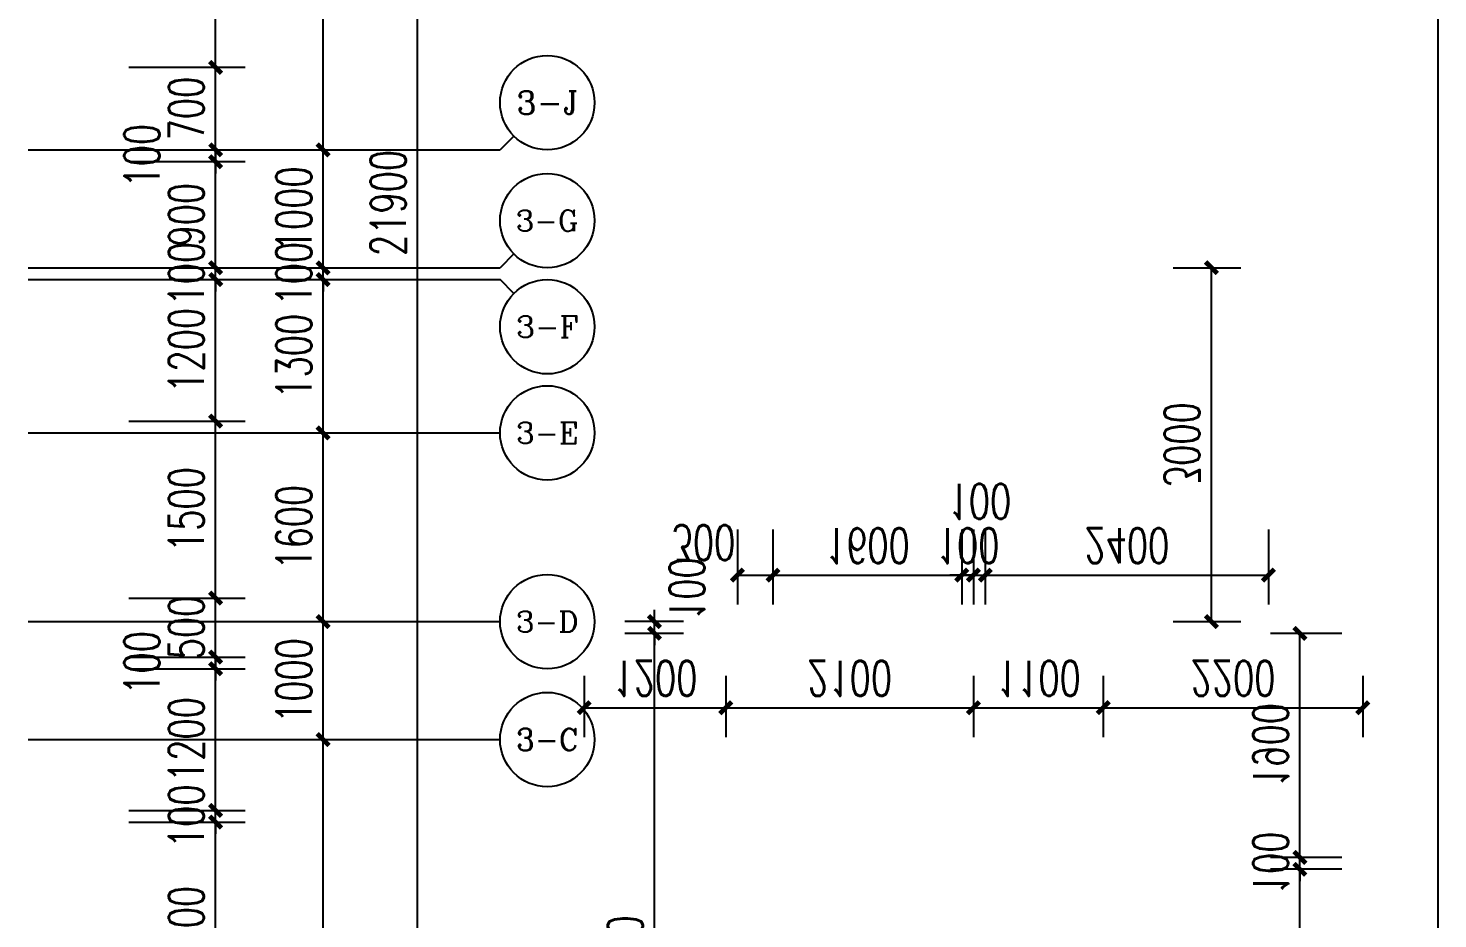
# Model space of a CAD drawing. Extents: x -129588 to 17450, y 1144 to 109436.
# Drawn here: x 5501 to 17450, y 18978 to 26530 of the extents above; entities that cross this region are included whole.
import ezdxf
from ezdxf.enums import TextEntityAlignment as Align

# ---------------------------------------------------------------- set-up
doc = ezdxf.new("R2010")
doc.units = 0
doc.header["$LTSCALE"] = 1000
doc.header["$MEASUREMENT"] = 0
for name, color, linetype in [('A-第三道尺寸线', 105, 'Continuous'), ('AXIS', 3, 'Continuous'), ('AXIS_TEXT', 7, 'Continuous')]:
    doc.layers.add(name, color=color, linetype=linetype)
doc.styles.add('_TCH_AXIS', font='COMPLEX', dxfattribs={"bigfont": 'GBCBIG'})
doc.styles.add('_TCH_DIM_T3', font='SIMPLEX.shx', dxfattribs={"width": 0.705882, "bigfont": 'GBCBIG.shx'})
doc.styles.add('COMPLEX', font='COMPLEX')
doc.dimstyles.new('_TCH_ARCH&&100', dxfattribs={"dimtxt": 297.5, "dimasz": 100, "dimexe": 250, "dimexo": 300, "dimgap": 100, "dimtad": 1, "dimdec": 0, "dimzin": 0, "dimdsep": 46, "dimtxsty": '_TCH_DIM_T3', "dimblk": 'ARCHTICK', "dimcen": 0.09, "dimclrt": 7, "dimazin": 2, "dimtfac": 1, "dimtdec": 0, "dimtix": 1, "dimtmove": 2, "dimatfit": 3, "dimfxl": 0, "dimtolj": 1, "dimtzin": 0, "dimarcsym": 0})

# ---------------------------------------------------------------- blocks, each defined once
blk = doc.blocks.new('_ArchTick')
at = {"color": 0, "linetype": 'ByBlock', "const_width": 0.4}
blk.add_lwpolyline([(-0.5, -0.5), (0.5, 0.5)], dxfattribs=at)
blk = doc.blocks.new('*D1027')
at = {"layer": 'A-第三道尺寸线', "color": 0, "lineweight": -2, "transparency": 16777216}
for p, q in [((6050, 166335), (5554, 166335)), ((5804, 166335), (5804, 166435)), ((5804, 166235), (5804, 166335)), ((6050, 166235), (5554, 166235)), ((5804, 166235), (5804, 166135))]:
    blk.add_line(p, q, dxfattribs=at)
at = {"layer": 'Defpoints', "color": 0, "transparency": 16777216}
for p in [(5804, 166335), (6350, 166335), (6350, 166235)]:
    blk.add_point(p, dxfattribs=at)
at = {"layer": 'A-第三道尺寸线', "color": 0, "lineweight": -2, "transparency": 16777216, "xscale": 100, "yscale": 100, "zscale": 100}
for p, rotation in [((5804, 166335), 270), ((5804, 166235), 90)]:
    blk.add_blockref('_ArchTick', p, dxfattribs=dict(at, rotation=rotation))
at = {"layer": 'A-第三道尺寸线', "color": 7, "transparency": 16777216, "insert": (6079, 166610), "char_height": 297.5, "attachment_point": 5, "rotation": 90, "style": '_TCH_DIM_T3'}
blk.add_mtext('\\A1;100', dxfattribs=at)
blk = doc.blocks.new('*D1028')
at = {"layer": 'A-第三道尺寸线', "color": 0, "lineweight": -2, "transparency": 16777216}
for p, q in [((6050, 166235), (5554, 166235)), ((5804, 160735), (5804, 166235)), ((6050, 160735), (5554, 160735))]:
    blk.add_line(p, q, dxfattribs=at)
at = {"layer": 'Defpoints', "color": 0, "transparency": 16777216}
for p in [(5804, 166235), (6350, 166235), (6350, 160735)]:
    blk.add_point(p, dxfattribs=at)
at = {"layer": 'A-第三道尺寸线', "color": 0, "lineweight": -2, "transparency": 16777216, "xscale": 100, "yscale": 100, "zscale": 100}
for p, rotation in [((5804, 166235), 90), ((5804, 160735), 270)]:
    blk.add_blockref('_ArchTick', p, dxfattribs=dict(at, rotation=rotation))
at = {"layer": 'A-第三道尺寸线', "color": 7, "transparency": 16777216, "insert": (5556, 163485), "char_height": 297.5, "attachment_point": 5, "rotation": 90, "style": '_TCH_DIM_T3'}
blk.add_mtext('\\A1;5500', dxfattribs=at)
blk = doc.blocks.new('*D1032')
at = {"layer": 'A-第三道尺寸线', "color": 0, "lineweight": -2, "transparency": 16777216}
for p, q in [((11630, 166235), (11025, 166235)), ((11275, 164335), (11275, 166235)), ((11630, 164335), (11025, 164335))]:
    blk.add_line(p, q, dxfattribs=at)
at = {"layer": 'Defpoints', "color": 0, "transparency": 16777216}
for p in [(11275, 166235), (11930, 166235), (11930, 164335)]:
    blk.add_point(p, dxfattribs=at)
at = {"layer": 'A-第三道尺寸线', "color": 0, "lineweight": -2, "transparency": 16777216, "xscale": 100, "yscale": 100, "zscale": 100}
for p, rotation in [((11275, 166235), 90), ((11275, 164335), 270)]:
    blk.add_blockref('_ArchTick', p, dxfattribs=dict(at, rotation=rotation))
at = {"layer": 'A-第三道尺寸线', "color": 7, "transparency": 16777216, "insert": (11027, 165285), "char_height": 297.5, "attachment_point": 5, "rotation": 90, "style": '_TCH_DIM_T3'}
blk.add_mtext('\\A1;1900', dxfattribs=at)
blk = doc.blocks.new('*D1033')
at = {"layer": 'A-第三道尺寸线', "color": 0, "lineweight": -2, "transparency": 16777216}
for p, q in [((11275, 164335), (11275, 164435)), ((11630, 164335), (11025, 164335)), ((11275, 164235), (11275, 164335)), ((11630, 164235), (11025, 164235)), ((11275, 164235), (11275, 164135))]:
    blk.add_line(p, q, dxfattribs=at)
at = {"layer": 'Defpoints', "color": 0, "transparency": 16777216}
for p in [(11275, 164335), (11930, 164335), (11930, 164235)]:
    blk.add_point(p, dxfattribs=at)
at = {"layer": 'A-第三道尺寸线', "color": 0, "lineweight": -2, "transparency": 16777216, "xscale": 100, "yscale": 100, "zscale": 100}
for p, rotation in [((11275, 164335), 270), ((11275, 164235), 90)]:
    blk.add_blockref('_ArchTick', p, dxfattribs=dict(at, rotation=rotation))
at = {"layer": 'A-第三道尺寸线', "color": 7, "transparency": 16777216, "insert": (11027, 164285), "char_height": 297.5, "attachment_point": 5, "rotation": 90, "style": '_TCH_DIM_T3'}
blk.add_mtext('\\A1;100', dxfattribs=at)
blk = doc.blocks.new('*D1034')
at = {"layer": 'A-第三道尺寸线', "color": 0, "lineweight": -2, "transparency": 16777216}
for p, q in [((11630, 164235), (11025, 164235)), ((11275, 160735), (11275, 164235)), ((11630, 160735), (11025, 160735))]:
    blk.add_line(p, q, dxfattribs=at)
at = {"layer": 'Defpoints', "color": 0, "transparency": 16777216}
for p in [(11275, 164235), (11930, 164235), (11930, 160735)]:
    blk.add_point(p, dxfattribs=at)
at = {"layer": 'A-第三道尺寸线', "color": 0, "lineweight": -2, "transparency": 16777216, "xscale": 100, "yscale": 100, "zscale": 100}
for p, rotation in [((11275, 164235), 90), ((11275, 160735), 270)]:
    blk.add_blockref('_ArchTick', p, dxfattribs=dict(at, rotation=rotation))
at = {"layer": 'A-第三道尺寸线', "color": 7, "transparency": 16777216, "insert": (11027, 162485), "char_height": 297.5, "attachment_point": 5, "rotation": 90, "style": '_TCH_DIM_T3'}
blk.add_mtext('\\A1;3500', dxfattribs=at)
blk = doc.blocks.new('*D1035')
at = {"layer": 'A-第三道尺寸线', "color": 0, "lineweight": -2, "transparency": 16777216}
for p, q in [((9608, 165876), (9608, 165355)), ((11808, 165876), (11808, 165355)), ((9608, 165605), (11808, 165605))]:
    blk.add_line(p, q, dxfattribs=at)
at = {"layer": 'Defpoints', "color": 0, "transparency": 16777216}
for p in [(9608, 166176), (11808, 166176), (11808, 165605)]:
    blk.add_point(p, dxfattribs=at)
at = {"layer": 'A-第三道尺寸线', "color": 0, "lineweight": -2, "transparency": 16777216, "xscale": 100, "yscale": 100, "zscale": 100, "rotation": 180}
blk.add_blockref('_ArchTick', (9608, 165605), dxfattribs=at)
at = {"layer": 'A-第三道尺寸线', "color": 0, "lineweight": -2, "transparency": 16777216, "xscale": 100, "yscale": 100, "zscale": 100}
blk.add_blockref('_ArchTick', (11808, 165605), dxfattribs=at)
at = {"layer": 'A-第三道尺寸线', "color": 7, "transparency": 16777216, "insert": (10708, 165854), "char_height": 297.5, "attachment_point": 5, "style": '_TCH_DIM_T3'}
blk.add_mtext('\\A1;2200', dxfattribs=at)
blk = doc.blocks.new('*D1036')
at = {"layer": 'A-第三道尺寸线', "color": 0, "lineweight": -2, "transparency": 16777216}
for p, q in [((8508, 165876), (8508, 165355)), ((9608, 165876), (9608, 165355)), ((8508, 165605), (9608, 165605))]:
    blk.add_line(p, q, dxfattribs=at)
at = {"layer": 'Defpoints', "color": 0, "transparency": 16777216}
for p in [(8508, 166176), (9608, 166176), (9608, 165605)]:
    blk.add_point(p, dxfattribs=at)
at = {"layer": 'A-第三道尺寸线', "color": 0, "lineweight": -2, "transparency": 16777216, "xscale": 100, "yscale": 100, "zscale": 100, "rotation": 180}
blk.add_blockref('_ArchTick', (8508, 165605), dxfattribs=at)
at = {"layer": 'A-第三道尺寸线', "color": 0, "lineweight": -2, "transparency": 16777216, "xscale": 100, "yscale": 100, "zscale": 100}
blk.add_blockref('_ArchTick', (9608, 165605), dxfattribs=at)
at = {"layer": 'A-第三道尺寸线', "color": 7, "transparency": 16777216, "insert": (9058, 165854), "char_height": 297.5, "attachment_point": 5, "style": '_TCH_DIM_T3'}
blk.add_mtext('\\A1;1100', dxfattribs=at)
blk = doc.blocks.new('*D1037')
at = {"layer": 'A-第三道尺寸线', "color": 0, "lineweight": -2, "transparency": 16777216}
for p, q in [((6408, 165876), (6408, 165355)), ((8508, 165876), (8508, 165355)), ((6408, 165605), (8508, 165605))]:
    blk.add_line(p, q, dxfattribs=at)
at = {"layer": 'Defpoints', "color": 0, "transparency": 16777216}
for p in [(6408, 166176), (8508, 166176), (8508, 165605)]:
    blk.add_point(p, dxfattribs=at)
at = {"layer": 'A-第三道尺寸线', "color": 0, "lineweight": -2, "transparency": 16777216, "xscale": 100, "yscale": 100, "zscale": 100, "rotation": 180}
blk.add_blockref('_ArchTick', (6408, 165605), dxfattribs=at)
at = {"layer": 'A-第三道尺寸线', "color": 0, "lineweight": -2, "transparency": 16777216, "xscale": 100, "yscale": 100, "zscale": 100}
blk.add_blockref('_ArchTick', (8508, 165605), dxfattribs=at)
at = {"layer": 'A-第三道尺寸线', "color": 7, "transparency": 16777216, "insert": (7458, 165854), "char_height": 297.5, "attachment_point": 5, "style": '_TCH_DIM_T3'}
blk.add_mtext('\\A1;2100', dxfattribs=at)
blk = doc.blocks.new('*D1038')
at = {"layer": 'A-第三道尺寸线', "color": 0, "lineweight": -2, "transparency": 16777216}
for p, q in [((5208, 165876), (5208, 165355)), ((6408, 165876), (6408, 165355)), ((5208, 165605), (6408, 165605))]:
    blk.add_line(p, q, dxfattribs=at)
at = {"layer": 'Defpoints', "color": 0, "transparency": 16777216}
for p in [(5208, 166176), (6408, 166176), (6408, 165605)]:
    blk.add_point(p, dxfattribs=at)
at = {"layer": 'A-第三道尺寸线', "color": 0, "lineweight": -2, "transparency": 16777216, "xscale": 100, "yscale": 100, "zscale": 100, "rotation": 180}
blk.add_blockref('_ArchTick', (5208, 165605), dxfattribs=at)
at = {"layer": 'A-第三道尺寸线', "color": 0, "lineweight": -2, "transparency": 16777216, "xscale": 100, "yscale": 100, "zscale": 100}
blk.add_blockref('_ArchTick', (6408, 165605), dxfattribs=at)
at = {"layer": 'A-第三道尺寸线', "color": 7, "transparency": 16777216, "insert": (5808, 165854), "char_height": 297.5, "attachment_point": 5, "style": '_TCH_DIM_T3'}
blk.add_mtext('\\A1;1200', dxfattribs=at)
blk = doc.blocks.new('*D1039')
at = {"layer": 'A-第三道尺寸线', "color": 0, "lineweight": -2, "transparency": 16777216}
for p, q in [((10201, 169335), (10775, 169335)), ((10525, 166335), (10525, 169335)), ((10201, 166335), (10775, 166335))]:
    blk.add_line(p, q, dxfattribs=at)
at = {"layer": 'Defpoints', "color": 0, "transparency": 16777216}
for p in [(9901, 169335), (10525, 169335), (9901, 166335)]:
    blk.add_point(p, dxfattribs=at)
at = {"layer": 'A-第三道尺寸线', "color": 0, "lineweight": -2, "transparency": 16777216, "xscale": 100, "yscale": 100, "zscale": 100}
for p, rotation in [((10525, 169335), 90), ((10525, 166335), 270)]:
    blk.add_blockref('_ArchTick', p, dxfattribs=dict(at, rotation=rotation))
at = {"layer": 'A-第三道尺寸线', "color": 7, "transparency": 16777216, "insert": (10276, 167835), "char_height": 297.5, "attachment_point": 5, "rotation": 90, "style": '_TCH_DIM_T3'}
blk.add_mtext('\\A1;3000', dxfattribs=at)
blk = doc.blocks.new('*D1040')
at = {"layer": 'A-第三道尺寸线', "color": 0, "lineweight": -2, "transparency": 16777216}
for p, q in [((6508, 167117), (6508, 166479)), ((6808, 167117), (6808, 166479)), ((6508, 166729), (6808, 166729))]:
    blk.add_line(p, q, dxfattribs=at)
at = {"layer": 'Defpoints', "color": 0, "transparency": 16777216}
for p in [(6508, 167417), (6808, 167417), (6808, 166729)]:
    blk.add_point(p, dxfattribs=at)
at = {"layer": 'A-第三道尺寸线', "color": 0, "lineweight": -2, "transparency": 16777216, "xscale": 100, "yscale": 100, "zscale": 100, "rotation": 180}
blk.add_blockref('_ArchTick', (6508, 166729), dxfattribs=at)
at = {"layer": 'A-第三道尺寸线', "color": 0, "lineweight": -2, "transparency": 16777216, "xscale": 100, "yscale": 100, "zscale": 100}
blk.add_blockref('_ArchTick', (6808, 166729), dxfattribs=at)
at = {"layer": 'A-第三道尺寸线', "color": 7, "transparency": 16777216, "insert": (6219, 167004), "char_height": 297.5, "attachment_point": 5, "style": '_TCH_DIM_T3'}
blk.add_mtext('\\A1;300', dxfattribs=at)
blk = doc.blocks.new('*D1041')
at = {"layer": 'A-第三道尺寸线', "color": 0, "lineweight": -2, "transparency": 16777216}
for p, q in [((6808, 167117), (6808, 166479)), ((8408, 167117), (8408, 166479)), ((6808, 166729), (8408, 166729))]:
    blk.add_line(p, q, dxfattribs=at)
at = {"layer": 'Defpoints', "color": 0, "transparency": 16777216}
for p in [(6808, 167417), (8408, 167417), (8408, 166729)]:
    blk.add_point(p, dxfattribs=at)
at = {"layer": 'A-第三道尺寸线', "color": 0, "lineweight": -2, "transparency": 16777216, "xscale": 100, "yscale": 100, "zscale": 100, "rotation": 180}
blk.add_blockref('_ArchTick', (6808, 166729), dxfattribs=at)
at = {"layer": 'A-第三道尺寸线', "color": 0, "lineweight": -2, "transparency": 16777216, "xscale": 100, "yscale": 100, "zscale": 100}
blk.add_blockref('_ArchTick', (8408, 166729), dxfattribs=at)
at = {"layer": 'A-第三道尺寸线', "color": 7, "transparency": 16777216, "insert": (7608, 166978), "char_height": 297.5, "attachment_point": 5, "style": '_TCH_DIM_T3'}
blk.add_mtext('\\A1;1600', dxfattribs=at)
blk = doc.blocks.new('*D1042')
at = {"layer": 'A-第三道尺寸线', "color": 0, "lineweight": -2, "transparency": 16777216}
for p, q in [((8408, 167117), (8408, 166479)), ((8508, 167117), (8508, 166479)), ((8408, 166729), (8308, 166729)), ((8408, 166729), (8508, 166729)), ((8508, 166729), (8608, 166729))]:
    blk.add_line(p, q, dxfattribs=at)
at = {"layer": 'Defpoints', "color": 0, "transparency": 16777216}
for p in [(8408, 167417), (8508, 167417), (8508, 166729)]:
    blk.add_point(p, dxfattribs=at)
at = {"layer": 'A-第三道尺寸线', "color": 0, "lineweight": -2, "transparency": 16777216, "xscale": 100, "yscale": 100, "zscale": 100}
blk.add_blockref('_ArchTick', (8408, 166729), dxfattribs=at)
at = {"layer": 'A-第三道尺寸线', "color": 0, "lineweight": -2, "transparency": 16777216, "xscale": 100, "yscale": 100, "zscale": 100, "rotation": 180}
blk.add_blockref('_ArchTick', (8508, 166729), dxfattribs=at)
at = {"layer": 'A-第三道尺寸线', "color": 7, "transparency": 16777216, "insert": (8458, 166978), "char_height": 297.5, "attachment_point": 5, "style": '_TCH_DIM_T3'}
blk.add_mtext('\\A1;100', dxfattribs=at)
blk = doc.blocks.new('*D1043')
at = {"layer": 'A-第三道尺寸线', "color": 0, "lineweight": -2, "transparency": 16777216}
for p, q in [((8508, 167117), (8508, 166479)), ((8608, 167117), (8608, 166479)), ((8508, 166729), (8408, 166729)), ((8508, 166729), (8608, 166729)), ((8608, 166729), (8708, 166729))]:
    blk.add_line(p, q, dxfattribs=at)
at = {"layer": 'Defpoints', "color": 0, "transparency": 16777216}
for p in [(8508, 167417), (8608, 167417), (8608, 166729)]:
    blk.add_point(p, dxfattribs=at)
at = {"layer": 'A-第三道尺寸线', "color": 0, "lineweight": -2, "transparency": 16777216, "xscale": 100, "yscale": 100, "zscale": 100}
blk.add_blockref('_ArchTick', (8508, 166729), dxfattribs=at)
at = {"layer": 'A-第三道尺寸线', "color": 0, "lineweight": -2, "transparency": 16777216, "xscale": 100, "yscale": 100, "zscale": 100, "rotation": 180}
blk.add_blockref('_ArchTick', (8608, 166729), dxfattribs=at)
at = {"layer": 'A-第三道尺寸线', "color": 7, "transparency": 16777216, "insert": (8558, 167354), "char_height": 297.5, "attachment_point": 5, "style": '_TCH_DIM_T3'}
blk.add_mtext('\\A1;100', dxfattribs=at)
blk = doc.blocks.new('*D1044')
at = {"layer": 'A-第三道尺寸线', "color": 0, "lineweight": -2, "transparency": 16777216}
for p, q in [((8608, 167117), (8608, 166479)), ((11008, 167117), (11008, 166479)), ((8608, 166729), (11008, 166729))]:
    blk.add_line(p, q, dxfattribs=at)
at = {"layer": 'Defpoints', "color": 0, "transparency": 16777216}
for p in [(8608, 167417), (11008, 167417), (11008, 166729)]:
    blk.add_point(p, dxfattribs=at)
at = {"layer": 'A-第三道尺寸线', "color": 0, "lineweight": -2, "transparency": 16777216, "xscale": 100, "yscale": 100, "zscale": 100, "rotation": 180}
blk.add_blockref('_ArchTick', (8608, 166729), dxfattribs=at)
at = {"layer": 'A-第三道尺寸线', "color": 0, "lineweight": -2, "transparency": 16777216, "xscale": 100, "yscale": 100, "zscale": 100}
blk.add_blockref('_ArchTick', (11008, 166729), dxfattribs=at)
at = {"layer": 'A-第三道尺寸线', "color": 7, "transparency": 16777216, "insert": (9808, 166978), "char_height": 297.5, "attachment_point": 5, "style": '_TCH_DIM_T3'}
blk.add_mtext('\\A1;2400', dxfattribs=at)
blk = doc.blocks.new('*D618')
at = {"layer": 'A-第三道尺寸线', "color": 0, "lineweight": -2, "transparency": 16777216}
for p, q in [((6353, 27898), (7340, 27898)), ((7090, 26198), (7090, 27898)), ((6353, 26198), (7340, 26198))]:
    blk.add_line(p, q, dxfattribs=at)
at = {"layer": 'Defpoints', "color": 0, "transparency": 16777216}
for p in [(6053, 27898), (7090, 27898), (6053, 26198)]:
    blk.add_point(p, dxfattribs=at)
at = {"layer": 'A-第三道尺寸线', "color": 0, "lineweight": -2, "transparency": 16777216, "xscale": 100, "yscale": 100, "zscale": 100}
for p, rotation in [((7090, 27898), 90), ((7090, 26198), 270)]:
    blk.add_blockref('_ArchTick', p, dxfattribs=dict(at, rotation=rotation))
at = {"layer": 'A-第三道尺寸线', "color": 7, "transparency": 16777216, "insert": (6841, 27048), "char_height": 297.5, "attachment_point": 5, "rotation": 90, "style": '_TCH_DIM_T3'}
blk.add_mtext('\\A1;1700', dxfattribs=at)
blk = doc.blocks.new('*D619')
at = {"layer": 'A-第三道尺寸线', "color": 0, "lineweight": -2, "transparency": 16777216}
for p, q in [((7090, 26198), (7090, 26298)), ((6353, 26198), (7340, 26198)), ((7090, 25498), (7090, 26198)), ((6353, 25498), (7340, 25498)), ((7090, 25498), (7090, 25398))]:
    blk.add_line(p, q, dxfattribs=at)
at = {"layer": 'Defpoints', "color": 0, "transparency": 16777216}
for p in [(6053, 26198), (7090, 26198), (6053, 25498)]:
    blk.add_point(p, dxfattribs=at)
at = {"layer": 'A-第三道尺寸线', "color": 0, "lineweight": -2, "transparency": 16777216, "xscale": 100, "yscale": 100, "zscale": 100}
for p, rotation in [((7090, 26198), 270), ((7090, 25498), 90)]:
    blk.add_blockref('_ArchTick', p, dxfattribs=dict(at, rotation=rotation))
at = {"layer": 'A-第三道尺寸线', "color": 7, "transparency": 16777216, "insert": (6841, 25848), "char_height": 297.5, "attachment_point": 5, "rotation": 90, "style": '_TCH_DIM_T3'}
blk.add_mtext('\\A1;700', dxfattribs=at)
blk = doc.blocks.new('*D620')
at = {"layer": 'A-第三道尺寸线', "color": 0, "lineweight": -2, "transparency": 16777216}
for p, q in [((7090, 25498), (7090, 25598)), ((6353, 25498), (7340, 25498)), ((7090, 25398), (7090, 25498)), ((6353, 25398), (7340, 25398)), ((7090, 25398), (7090, 25298))]:
    blk.add_line(p, q, dxfattribs=at)
at = {"layer": 'Defpoints', "color": 0, "transparency": 16777216}
for p in [(6053, 25498), (7090, 25498), (6053, 25398)]:
    blk.add_point(p, dxfattribs=at)
at = {"layer": 'A-第三道尺寸线', "color": 0, "lineweight": -2, "transparency": 16777216, "xscale": 100, "yscale": 100, "zscale": 100}
for p, rotation in [((7090, 25498), 270), ((7090, 25398), 90)]:
    blk.add_blockref('_ArchTick', p, dxfattribs=dict(at, rotation=rotation))
at = {"layer": 'A-第三道尺寸线', "color": 7, "transparency": 16777216, "insert": (6465, 25448), "char_height": 297.5, "attachment_point": 5, "rotation": 90, "style": '_TCH_DIM_T3'}
blk.add_mtext('\\A1;100', dxfattribs=at)
blk = doc.blocks.new('*D621')
at = {"layer": 'A-第三道尺寸线', "color": 0, "lineweight": -2, "transparency": 16777216}
for p, q in [((6353, 25398), (7340, 25398)), ((7090, 24498), (7090, 25398)), ((6353, 24498), (7340, 24498))]:
    blk.add_line(p, q, dxfattribs=at)
at = {"layer": 'Defpoints', "color": 0, "transparency": 16777216}
for p in [(6053, 25398), (7090, 25398), (6053, 24498)]:
    blk.add_point(p, dxfattribs=at)
at = {"layer": 'A-第三道尺寸线', "color": 0, "lineweight": -2, "transparency": 16777216, "xscale": 100, "yscale": 100, "zscale": 100}
for p, rotation in [((7090, 25398), 90), ((7090, 24498), 270)]:
    blk.add_blockref('_ArchTick', p, dxfattribs=dict(at, rotation=rotation))
at = {"layer": 'A-第三道尺寸线', "color": 7, "transparency": 16777216, "insert": (6841, 24948), "char_height": 297.5, "attachment_point": 5, "rotation": 90, "style": '_TCH_DIM_T3'}
blk.add_mtext('\\A1;900', dxfattribs=at)
blk = doc.blocks.new('*D622')
at = {"layer": 'A-第三道尺寸线', "color": 0, "lineweight": -2, "transparency": 16777216}
for p, q in [((6353, 24498), (7340, 24498)), ((7090, 24498), (7090, 24598)), ((7090, 24398), (7090, 24498)), ((6353, 24398), (7340, 24398)), ((7090, 24398), (7090, 24298))]:
    blk.add_line(p, q, dxfattribs=at)
at = {"layer": 'Defpoints', "color": 0, "transparency": 16777216}
for p in [(6053, 24498), (7090, 24498), (6053, 24398)]:
    blk.add_point(p, dxfattribs=at)
at = {"layer": 'A-第三道尺寸线', "color": 0, "lineweight": -2, "transparency": 16777216, "xscale": 100, "yscale": 100, "zscale": 100}
for p, rotation in [((7090, 24498), 270), ((7090, 24398), 90)]:
    blk.add_blockref('_ArchTick', p, dxfattribs=dict(at, rotation=rotation))
at = {"layer": 'A-第三道尺寸线', "color": 7, "transparency": 16777216, "insert": (6841, 24448), "char_height": 297.5, "attachment_point": 5, "rotation": 90, "style": '_TCH_DIM_T3'}
blk.add_mtext('\\A1;100', dxfattribs=at)
blk = doc.blocks.new('*D623')
at = {"layer": 'A-第三道尺寸线', "color": 0, "lineweight": -2, "transparency": 16777216}
for p, q in [((6353, 24398), (7340, 24398)), ((7090, 23198), (7090, 24398)), ((6353, 23198), (7340, 23198))]:
    blk.add_line(p, q, dxfattribs=at)
at = {"layer": 'Defpoints', "color": 0, "transparency": 16777216}
for p in [(6053, 24398), (7090, 24398), (6053, 23198)]:
    blk.add_point(p, dxfattribs=at)
at = {"layer": 'A-第三道尺寸线', "color": 0, "lineweight": -2, "transparency": 16777216, "xscale": 100, "yscale": 100, "zscale": 100}
for p, rotation in [((7090, 24398), 90), ((7090, 23198), 270)]:
    blk.add_blockref('_ArchTick', p, dxfattribs=dict(at, rotation=rotation))
at = {"layer": 'A-第三道尺寸线', "color": 7, "transparency": 16777216, "insert": (6841, 23798), "char_height": 297.5, "attachment_point": 5, "rotation": 90, "style": '_TCH_DIM_T3'}
blk.add_mtext('\\A1;1200', dxfattribs=at)
blk = doc.blocks.new('*D624')
at = {"layer": 'A-第三道尺寸线', "color": 0, "lineweight": -2, "transparency": 16777216}
for p, q in [((6353, 23198), (7340, 23198)), ((7090, 21698), (7090, 23198)), ((6353, 21698), (7340, 21698))]:
    blk.add_line(p, q, dxfattribs=at)
at = {"layer": 'Defpoints', "color": 0, "transparency": 16777216}
for p in [(6053, 23198), (7090, 23198), (6053, 21698)]:
    blk.add_point(p, dxfattribs=at)
at = {"layer": 'A-第三道尺寸线', "color": 0, "lineweight": -2, "transparency": 16777216, "xscale": 100, "yscale": 100, "zscale": 100}
for p, rotation in [((7090, 23198), 90), ((7090, 21698), 270)]:
    blk.add_blockref('_ArchTick', p, dxfattribs=dict(at, rotation=rotation))
at = {"layer": 'A-第三道尺寸线', "color": 7, "transparency": 16777216, "insert": (6841, 22448), "char_height": 297.5, "attachment_point": 5, "rotation": 90, "style": '_TCH_DIM_T3'}
blk.add_mtext('\\A1;1500', dxfattribs=at)
blk = doc.blocks.new('*D625')
at = {"layer": 'A-第三道尺寸线', "color": 0, "lineweight": -2, "transparency": 16777216}
for p, q in [((7090, 21698), (7090, 21798)), ((6353, 21698), (7340, 21698)), ((7090, 21198), (7090, 21698)), ((6353, 21198), (7340, 21198)), ((7090, 21198), (7090, 21098))]:
    blk.add_line(p, q, dxfattribs=at)
at = {"layer": 'Defpoints', "color": 0, "transparency": 16777216}
for p in [(6053, 21698), (7090, 21698), (6053, 21198)]:
    blk.add_point(p, dxfattribs=at)
at = {"layer": 'A-第三道尺寸线', "color": 0, "lineweight": -2, "transparency": 16777216, "xscale": 100, "yscale": 100, "zscale": 100}
for p, rotation in [((7090, 21698), 270), ((7090, 21198), 90)]:
    blk.add_blockref('_ArchTick', p, dxfattribs=dict(at, rotation=rotation))
at = {"layer": 'A-第三道尺寸线', "color": 7, "transparency": 16777216, "insert": (6841, 21448), "char_height": 297.5, "attachment_point": 5, "rotation": 90, "style": '_TCH_DIM_T3'}
blk.add_mtext('\\A1;500', dxfattribs=at)
blk = doc.blocks.new('*D626')
at = {"layer": 'A-第三道尺寸线', "color": 0, "lineweight": -2, "transparency": 16777216}
for p, q in [((7090, 21198), (7090, 21298)), ((6353, 21198), (7340, 21198)), ((7090, 21098), (7090, 21198)), ((6353, 21098), (7340, 21098)), ((7090, 21098), (7090, 20998))]:
    blk.add_line(p, q, dxfattribs=at)
at = {"layer": 'Defpoints', "color": 0, "transparency": 16777216}
for p in [(6053, 21198), (7090, 21198), (6053, 21098)]:
    blk.add_point(p, dxfattribs=at)
at = {"layer": 'A-第三道尺寸线', "color": 0, "lineweight": -2, "transparency": 16777216, "xscale": 100, "yscale": 100, "zscale": 100}
for p, rotation in [((7090, 21198), 270), ((7090, 21098), 90)]:
    blk.add_blockref('_ArchTick', p, dxfattribs=dict(at, rotation=rotation))
at = {"layer": 'A-第三道尺寸线', "color": 7, "transparency": 16777216, "insert": (6465, 21148), "char_height": 297.5, "attachment_point": 5, "rotation": 90, "style": '_TCH_DIM_T3'}
blk.add_mtext('\\A1;100', dxfattribs=at)
blk = doc.blocks.new('*D627')
at = {"layer": 'A-第三道尺寸线', "color": 0, "lineweight": -2, "transparency": 16777216}
for p, q in [((6353, 21098), (7340, 21098)), ((7090, 19898), (7090, 21098)), ((6353, 19898), (7340, 19898))]:
    blk.add_line(p, q, dxfattribs=at)
at = {"layer": 'Defpoints', "color": 0, "transparency": 16777216}
for p in [(6053, 21098), (7090, 21098), (6053, 19898)]:
    blk.add_point(p, dxfattribs=at)
at = {"layer": 'A-第三道尺寸线', "color": 0, "lineweight": -2, "transparency": 16777216, "xscale": 100, "yscale": 100, "zscale": 100}
for p, rotation in [((7090, 21098), 90), ((7090, 19898), 270)]:
    blk.add_blockref('_ArchTick', p, dxfattribs=dict(at, rotation=rotation))
at = {"layer": 'A-第三道尺寸线', "color": 7, "transparency": 16777216, "insert": (6841, 20498), "char_height": 297.5, "attachment_point": 5, "rotation": 90, "style": '_TCH_DIM_T3'}
blk.add_mtext('\\A1;1200', dxfattribs=at)
blk = doc.blocks.new('*D628')
at = {"layer": 'A-第三道尺寸线', "color": 0, "lineweight": -2, "transparency": 16777216}
for p, q in [((7090, 19898), (7090, 19998)), ((6353, 19898), (7340, 19898)), ((7090, 19798), (7090, 19898)), ((6353, 19798), (7340, 19798)), ((7090, 19798), (7090, 19698))]:
    blk.add_line(p, q, dxfattribs=at)
at = {"layer": 'Defpoints', "color": 0, "transparency": 16777216}
for p in [(6053, 19898), (7090, 19898), (6053, 19798)]:
    blk.add_point(p, dxfattribs=at)
at = {"layer": 'A-第三道尺寸线', "color": 0, "lineweight": -2, "transparency": 16777216, "xscale": 100, "yscale": 100, "zscale": 100}
for p, rotation in [((7090, 19898), 270), ((7090, 19798), 90)]:
    blk.add_blockref('_ArchTick', p, dxfattribs=dict(at, rotation=rotation))
at = {"layer": 'A-第三道尺寸线', "color": 7, "transparency": 16777216, "insert": (6841, 19848), "char_height": 297.5, "attachment_point": 5, "rotation": 90, "style": '_TCH_DIM_T3'}
blk.add_mtext('\\A1;100', dxfattribs=at)
blk = doc.blocks.new('*D629')
at = {"layer": 'A-第三道尺寸线', "color": 0, "lineweight": -2, "transparency": 16777216}
for p, q in [((6353, 19798), (7340, 19798)), ((7090, 17998), (7090, 19798)), ((6353, 17998), (7340, 17998))]:
    blk.add_line(p, q, dxfattribs=at)
at = {"layer": 'Defpoints', "color": 0, "transparency": 16777216}
for p in [(6053, 19798), (7090, 19798), (6053, 17998)]:
    blk.add_point(p, dxfattribs=at)
at = {"layer": 'A-第三道尺寸线', "color": 0, "lineweight": -2, "transparency": 16777216, "xscale": 100, "yscale": 100, "zscale": 100}
for p, rotation in [((7090, 19798), 90), ((7090, 17998), 270)]:
    blk.add_blockref('_ArchTick', p, dxfattribs=dict(at, rotation=rotation))
at = {"layer": 'A-第三道尺寸线', "color": 7, "transparency": 16777216, "insert": (6841, 18898), "char_height": 297.5, "attachment_point": 5, "rotation": 90, "style": '_TCH_DIM_T3'}
blk.add_mtext('\\A1;1800', dxfattribs=at)
blk = doc.blocks.new('*D923')
at = {"layer": 'AXIS', "color": 0, "lineweight": -2, "transparency": 16777216}
for p, q in [((5801, 20498), (8251, 20498)), ((8001, 15798), (8001, 20498)), ((5801, 15798), (8251, 15798))]:
    blk.add_line(p, q, dxfattribs=at)
at = {"layer": 'Defpoints', "color": 0, "transparency": 16777216}
for p in [(5501, 20498), (8001, 20498), (5501, 15798)]:
    blk.add_point(p, dxfattribs=at)
at = {"layer": 'AXIS', "color": 0, "lineweight": -2, "transparency": 16777216, "xscale": 100, "yscale": 100, "zscale": 100}
for p, rotation in [((8001, 20498), 90), ((8001, 15798), 270)]:
    blk.add_blockref('_ArchTick', p, dxfattribs=dict(at, rotation=rotation))
at = {"layer": 'AXIS', "color": 7, "transparency": 16777216, "insert": (7753, 18148), "char_height": 297.5, "attachment_point": 5, "rotation": 90, "style": '_TCH_DIM_T3'}
blk.add_mtext('\\A1;4700', dxfattribs=at)
blk = doc.blocks.new('*D924')
at = {"layer": 'AXIS', "color": 0, "lineweight": -2, "transparency": 16777216}
for p, q in [((5801, 21498), (8251, 21498)), ((8001, 20498), (8001, 21498)), ((5801, 20498), (8251, 20498))]:
    blk.add_line(p, q, dxfattribs=at)
at = {"layer": 'Defpoints', "color": 0, "transparency": 16777216}
for p in [(5501, 21498), (8001, 21498), (5501, 20498)]:
    blk.add_point(p, dxfattribs=at)
at = {"layer": 'AXIS', "color": 0, "lineweight": -2, "transparency": 16777216, "xscale": 100, "yscale": 100, "zscale": 100}
for p, rotation in [((8001, 21498), 90), ((8001, 20498), 270)]:
    blk.add_blockref('_ArchTick', p, dxfattribs=dict(at, rotation=rotation))
at = {"layer": 'AXIS', "color": 7, "transparency": 16777216, "insert": (7753, 20998), "char_height": 297.5, "attachment_point": 5, "rotation": 90, "style": '_TCH_DIM_T3'}
blk.add_mtext('\\A1;1000', dxfattribs=at)
blk = doc.blocks.new('*D925')
at = {"layer": 'AXIS', "color": 0, "lineweight": -2, "transparency": 16777216}
for p, q in [((5801, 23098), (8251, 23098)), ((8001, 21498), (8001, 23098)), ((5801, 21498), (8251, 21498))]:
    blk.add_line(p, q, dxfattribs=at)
at = {"layer": 'Defpoints', "color": 0, "transparency": 16777216}
for p in [(5501, 23098), (8001, 23098), (5501, 21498)]:
    blk.add_point(p, dxfattribs=at)
at = {"layer": 'AXIS', "color": 0, "lineweight": -2, "transparency": 16777216, "xscale": 100, "yscale": 100, "zscale": 100}
for p, rotation in [((8001, 23098), 90), ((8001, 21498), 270)]:
    blk.add_blockref('_ArchTick', p, dxfattribs=dict(at, rotation=rotation))
at = {"layer": 'AXIS', "color": 7, "transparency": 16777216, "insert": (7753, 22298), "char_height": 297.5, "attachment_point": 5, "rotation": 90, "style": '_TCH_DIM_T3'}
blk.add_mtext('\\A1;1600', dxfattribs=at)
blk = doc.blocks.new('*D926')
at = {"layer": 'AXIS', "color": 0, "lineweight": -2, "transparency": 16777216}
for p, q in [((5801, 24398), (8251, 24398)), ((8001, 23098), (8001, 24398)), ((5801, 23098), (8251, 23098))]:
    blk.add_line(p, q, dxfattribs=at)
at = {"layer": 'Defpoints', "color": 0, "transparency": 16777216}
for p in [(5501, 24398), (8001, 24398), (5501, 23098)]:
    blk.add_point(p, dxfattribs=at)
at = {"layer": 'AXIS', "color": 0, "lineweight": -2, "transparency": 16777216, "xscale": 100, "yscale": 100, "zscale": 100}
for p, rotation in [((8001, 24398), 90), ((8001, 23098), 270)]:
    blk.add_blockref('_ArchTick', p, dxfattribs=dict(at, rotation=rotation))
at = {"layer": 'AXIS', "color": 7, "transparency": 16777216, "insert": (7753, 23748), "char_height": 297.5, "attachment_point": 5, "rotation": 90, "style": '_TCH_DIM_T3'}
blk.add_mtext('\\A1;1300', dxfattribs=at)
blk = doc.blocks.new('*D927')
at = {"layer": 'AXIS', "color": 0, "lineweight": -2, "transparency": 16777216}
for p, q in [((5801, 24498), (8251, 24498)), ((8001, 24498), (8001, 24598)), ((8001, 24398), (8001, 24498)), ((5801, 24398), (8251, 24398)), ((8001, 24398), (8001, 24298))]:
    blk.add_line(p, q, dxfattribs=at)
at = {"layer": 'Defpoints', "color": 0, "transparency": 16777216}
for p in [(5501, 24498), (8001, 24498), (5501, 24398)]:
    blk.add_point(p, dxfattribs=at)
at = {"layer": 'AXIS', "color": 0, "lineweight": -2, "transparency": 16777216, "xscale": 100, "yscale": 100, "zscale": 100}
for p, rotation in [((8001, 24498), 270), ((8001, 24398), 90)]:
    blk.add_blockref('_ArchTick', p, dxfattribs=dict(at, rotation=rotation))
at = {"layer": 'AXIS', "color": 7, "transparency": 16777216, "insert": (7753, 24448), "char_height": 297.5, "attachment_point": 5, "rotation": 90, "style": '_TCH_DIM_T3'}
blk.add_mtext('\\A1;100', dxfattribs=at)
blk = doc.blocks.new('*D928')
at = {"layer": 'AXIS', "color": 0, "lineweight": -2, "transparency": 16777216}
for p, q in [((5801, 25498), (8251, 25498)), ((8001, 24498), (8001, 25498)), ((5801, 24498), (8251, 24498))]:
    blk.add_line(p, q, dxfattribs=at)
at = {"layer": 'Defpoints', "color": 0, "transparency": 16777216}
for p in [(5501, 25498), (8001, 25498), (5501, 24498)]:
    blk.add_point(p, dxfattribs=at)
at = {"layer": 'AXIS', "color": 0, "lineweight": -2, "transparency": 16777216, "xscale": 100, "yscale": 100, "zscale": 100}
for p, rotation in [((8001, 25498), 90), ((8001, 24498), 270)]:
    blk.add_blockref('_ArchTick', p, dxfattribs=dict(at, rotation=rotation))
at = {"layer": 'AXIS', "color": 7, "transparency": 16777216, "insert": (7753, 24998), "char_height": 297.5, "attachment_point": 5, "rotation": 90, "style": '_TCH_DIM_T3'}
blk.add_mtext('\\A1;1000', dxfattribs=at)
blk = doc.blocks.new('*D929')
at = {"layer": 'AXIS', "color": 0, "lineweight": -2, "transparency": 16777216}
for p, q in [((5801, 28598), (8251, 28598)), ((8001, 25498), (8001, 28598)), ((5801, 25498), (8251, 25498))]:
    blk.add_line(p, q, dxfattribs=at)
at = {"layer": 'Defpoints', "color": 0, "transparency": 16777216}
for p in [(5501, 28598), (8001, 28598), (5501, 25498)]:
    blk.add_point(p, dxfattribs=at)
at = {"layer": 'AXIS', "color": 0, "lineweight": -2, "transparency": 16777216, "xscale": 100, "yscale": 100, "zscale": 100}
for p, rotation in [((8001, 28598), 90), ((8001, 25498), 270)]:
    blk.add_blockref('_ArchTick', p, dxfattribs=dict(at, rotation=rotation))
at = {"layer": 'AXIS', "color": 7, "transparency": 16777216, "insert": (7753, 27048), "char_height": 297.5, "attachment_point": 5, "rotation": 90, "style": '_TCH_DIM_T3'}
blk.add_mtext('\\A1;3100', dxfattribs=at)
blk = doc.blocks.new('*D935')
at = {"layer": 'AXIS', "color": 0, "lineweight": -2, "transparency": 16777216}
for p, q in [((7640, 35998), (9051, 35998)), ((8801, 14098), (8801, 35998)), ((7640, 14098), (9051, 14098))]:
    blk.add_line(p, q, dxfattribs=at)
at = {"layer": 'Defpoints', "color": 0, "transparency": 16777216}
for p in [(7340, 35998), (8801, 35998), (7340, 14098)]:
    blk.add_point(p, dxfattribs=at)
at = {"layer": 'AXIS', "color": 0, "lineweight": -2, "transparency": 16777216, "xscale": 100, "yscale": 100, "zscale": 100}
for p, rotation in [((8801, 35998), 90), ((8801, 14098), 270)]:
    blk.add_blockref('_ArchTick', p, dxfattribs=dict(at, rotation=rotation))
at = {"layer": 'AXIS', "color": 7, "transparency": 16777216, "insert": (8553, 25048), "char_height": 297.5, "attachment_point": 5, "rotation": 90, "style": '_TCH_DIM_T3'}
blk.add_mtext('\\A1;21900', dxfattribs=at)
blk = doc.blocks.new('_AXISO')
blk.add_circle((0, 0), 0.5)
at = {"layer": 'AXIS_TEXT', "style": 'COMPLEX', "width": 1.041667}
blk.add_attdef('A', text='', height=0.56, dxfattribs=at).set_placement((-0.25, -0.28), (0.25, -0.28), align=Align.FIT)
blk = doc.blocks.new('a3huxing0323')
at = {"layer": 'A-第三道尺寸线'}
for p1, p2, distance, picture, middle in [((9900.6, 166334.8), (9900.6, 169334.8), -624.2, '*D1039', (10276.1, 167834.8)), ((6807.6, 167417.3), (8407.6, 167417.3), -688.2, '*D1041', (7607.6, 166977.8)), ((8407.6, 167417.3), (8507.6, 167417.3), -688.2, '*D1042', (8457.6, 166977.8)), ((8607.6, 167417.3), (11007.6, 167417.3), -688.2, '*D1044', (9807.6, 166977.8)), ((6350.3, 160734.8), (6350.3, 166234.8), 546, '*D1028', (5555.6, 163484.8)), ((11929.6, 164334.8), (11929.6, 166234.8), 654.3, '*D1032', (11026.6, 165284.8)), ((5207.6, 166176.3), (6407.6, 166176.3), -571.2, '*D1038', (5807.6, 165853.8)), ((6407.6, 166176.3), (8507.6, 166176.3), -571.2, '*D1037', (7457.6, 165853.8)), ((8507.6, 166176.3), (9607.6, 166176.3), -571.2, '*D1036', (9057.6, 165853.8)), ((9607.6, 166176.3), (11807.6, 166176.3), -571.2, '*D1035', (10707.6, 165853.8)), ((11929.6, 164234.8), (11929.6, 164334.8), 654.3, '*D1033', (11026.6, 164284.8)), ((11929.6, 160734.8), (11929.6, 164234.8), 654.3, '*D1034', (11026.6, 162484.8))]:
    dim = blk.add_aligned_dim(p1=p1, p2=p2, distance=distance, dimstyle='_TCH_ARCH&&100', dxfattribs=at)
    dim.commit()
    dim.dimension.update_dxf_attribs({"geometry": picture, "text_midpoint": middle})
for base, p1, p2, angle, picture, middle in [((8607.6, 166729.1), (8507.6, 167417.3), (8607.6, 167417.3), 0, '*D1043', (8557.6, 167354.1)), ((6807.6, 166729.1), (6507.6, 167417.3), (6807.6, 167417.3), 0, '*D1040', (6218.6, 167004.1)), ((5804.3, 166334.8), (6350.3, 166234.8), (6350.3, 166334.8), 90, '*D1027', (6079.3, 166609.8))]:
    dim = blk.add_linear_dim(base=base, p1=p1, p2=p2, angle=angle, dimstyle='_TCH_ARCH&&100', dxfattribs=at)
    dim.commit()
    dim.dimension.update_dxf_attribs({"geometry": picture, "text_midpoint": middle, "dimtype": 161})

msp = doc.modelspace()

# ---------------------------------------------------------------- linework, layer by layer
at = {"layer": 'AXIS'}
for p in [(9618.5, 25615.4), (5501.3, 25498.2)]:
    msp.add_line(p, (9501.3, 25498.2), dxfattribs=at)

# ---------------------------------------------------------------- block references
at = {"xscale": -1}
msp.add_blockref('a3huxing0323', (-5006.1, -144836.6), dxfattribs=at)
at = {"layer": 'AXIS'}
ref = msp.add_blockref('_AXISO', (9901.3, 25898.2), dxfattribs=dict(at, xscale=800, yscale=800, zscale=800))
ref.add_attrib('A', '3-J', dxfattribs={"layer": 'AXIS_TEXT', "height": 196.63, "style": '_TCH_AXIS'}).set_placement((9639.1, 25799.9), (10163.5, 25799.9), align=Align.FIT)

# ---------------------------------------------------------------- dimensions: what is measured, and where the dimension line sits
at = {"layer": 'A-第三道尺寸线'}
dim = msp.add_aligned_dim(p1=(6053.1, 26198.2), p2=(6053.1, 27898.2), distance=-1036.9, dimstyle='_TCH_ARCH&&100', dxfattribs=at)
dim.commit()
dim.dimension.update_dxf_attribs({"geometry": '*D618', "text_midpoint": (6841.2, 27048.2)})

# ---------------------------------------------------------------- next in the draw order: linework, layer by layer
msp.add_lwpolyline([(-57443, 55290), (17450, 55290), (17450, 1144.5), (-57443, 1144.5)], close=True)
at = {"layer": 'AXIS'}
for p, q in [((9618.5, 24615.4), (9501.3, 24498.2)), ((5501.3, 24498.2), (9501.3, 24498.2)), ((5501.3, 24398.2), (9501.3, 24398.2)), ((9618.5, 24281.1), (9501.3, 24398.2)), ((5501.3, 23098.2), (9501.3, 23098.2)), ((5501.3, 21498.2), (9501.3, 21498.2)), ((5501.3, 20498.2), (9501.3, 20498.2))]:
    msp.add_line(p, q, dxfattribs=at)

# ---------------------------------------------------------------- next in the draw order: block references
ref = msp.add_blockref('_AXISO', (9901.3, 24898.2), dxfattribs=dict(at, xscale=800, yscale=800, zscale=800))
ref.add_attrib('A', '3-G', dxfattribs={"layer": 'AXIS_TEXT', "height": 177.09, "style": '_TCH_AXIS'}).set_placement((9635.7, 24809.7), (10166.9, 24809.7), align=Align.FIT)
ref = msp.add_blockref('_AXISO', (9901.3, 23998.2), dxfattribs=dict(at, xscale=800, yscale=800, zscale=800))
ref.add_attrib('A', '3-F', dxfattribs={"layer": 'AXIS_TEXT', "height": 182.29, "style": '_TCH_AXIS'}).set_placement((9636.6, 23907.1), (10166.1, 23907.1), align=Align.FIT)
ref = msp.add_blockref('_AXISO', (9901.3, 23098.2), dxfattribs=dict(at, xscale=800, yscale=800, zscale=800))
ref.add_attrib('A', '3-E', dxfattribs={"layer": 'AXIS_TEXT', "height": 182.29, "style": '_TCH_AXIS'}).set_placement((9636.6, 23007.1), (10166.1, 23007.1), align=Align.FIT)
ref = msp.add_blockref('_AXISO', (9901.3, 21498.2), dxfattribs=dict(at, xscale=800, yscale=800, zscale=800))
ref.add_attrib('A', '3-D', dxfattribs={"layer": 'AXIS_TEXT', "height": 179.65, "style": '_TCH_AXIS'}).set_placement((9636.1, 21408.4), (10166.5, 21408.4), align=Align.FIT)
ref = msp.add_blockref('_AXISO', (9901.3, 20498.2), dxfattribs=dict(at, xscale=800, yscale=800, zscale=800))
ref.add_attrib('A', '3-C', dxfattribs={"layer": 'AXIS_TEXT', "height": 185, "style": '_TCH_AXIS'}).set_placement((9637, 20405.7), (10165.6, 20405.7), align=Align.FIT)

# ---------------------------------------------------------------- next in the draw order: dimensions: what is measured, and where the dimension line sits
at = {"layer": 'A-第三道尺寸线'}
for p1, p2, picture, middle in [((6053.1, 25498.2), (6053.1, 26198.2), '*D619', (6841.2, 25848.2)), ((6053.1, 24498.2), (6053.1, 25398.2), '*D621', (6841.2, 24948.2)), ((6053.1, 24398.2), (6053.1, 24498.2), '*D622', (6841.2, 24448.2)), ((6053.1, 23198.2), (6053.1, 24398.2), '*D623', (6841.2, 23798.2)), ((6053.1, 21698.2), (6053.1, 23198.2), '*D624', (6841.2, 22448.2)), ((6053.1, 21198.2), (6053.1, 21698.2), '*D625', (6841.2, 21448.2)), ((6053.1, 19898.2), (6053.1, 21098.2), '*D627', (6841.2, 20498.2)), ((6053.1, 19798.2), (6053.1, 19898.2), '*D628', (6841.2, 19848.2)), ((6053.1, 17998.2), (6053.1, 19798.2), '*D629', (6841.2, 18898.2))]:
    dim = msp.add_aligned_dim(p1=p1, p2=p2, distance=-1036.9, dimstyle='_TCH_ARCH&&100', dxfattribs=at)
    dim.commit()
    dim.dimension.update_dxf_attribs({"geometry": picture, "text_midpoint": middle})
for base, p1, p2, picture, middle in [((7090, 25498.2), (6053.1, 25398.2), (6053.1, 25498.2), '*D620', (6465, 25448.2)), ((7090, 21198.2), (6053.1, 21098.2), (6053.1, 21198.2), '*D626', (6465, 21148.2))]:
    dim = msp.add_linear_dim(base=base, p1=p1, p2=p2, angle=90, dimstyle='_TCH_ARCH&&100', dxfattribs=at)
    dim.commit()
    dim.dimension.update_dxf_attribs({"geometry": picture, "text_midpoint": middle, "dimtype": 129})
at = {"layer": 'AXIS'}
for p1, p2, distance, picture, middle in [((7340, 14098.2), (7340, 35998.2), -1461.3, '*D935', (8552.6, 25048.2)), ((5501.3, 25498.2), (5501.3, 28598.2), -2500, '*D929', (7752.6, 27048.2)), ((5501.3, 24498.2), (5501.3, 25498.2), -2500, '*D928', (7752.6, 24998.2)), ((5501.3, 24398.2), (5501.3, 24498.2), -2500, '*D927', (7752.6, 24448.2)), ((5501.3, 23098.2), (5501.3, 24398.2), -2500, '*D926', (7752.6, 23748.2)), ((5501.3, 21498.2), (5501.3, 23098.2), -2500, '*D925', (7752.6, 22298.2)), ((5501.3, 20498.2), (5501.3, 21498.2), -2500, '*D924', (7752.6, 20998.2)), ((5501.3, 15798.2), (5501.3, 20498.2), -2500, '*D923', (7752.6, 18148.2))]:
    dim = msp.add_aligned_dim(p1=p1, p2=p2, distance=distance, dimstyle='_TCH_ARCH&&100', dxfattribs=at)
    dim.commit()
    dim.dimension.update_dxf_attribs({"geometry": picture, "text_midpoint": middle})

doc.saveas('drawing.dxf')
